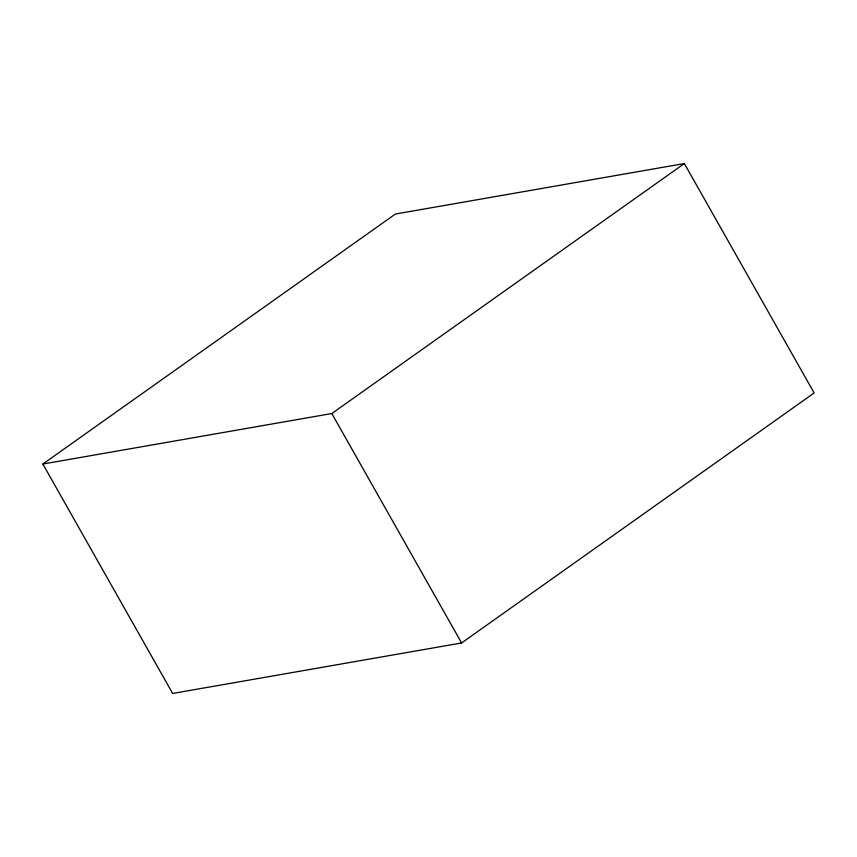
<?xml version="1.0" encoding="UTF-8"?>
<svg xmlns="http://www.w3.org/2000/svg" width="857" height="857" viewBox="0 0 857 857"><rect width="100%" height="100%" fill="white"/><g stroke="black" fill="none" stroke-linecap="round" stroke-linejoin="round"><path stroke-width="1.29" d="M42.85 464.033L395.388 214.036L684.347 163.548L814.15 392.967L461.612 642.964L172.653 693.452L42.85 464.033L331.809 413.535L684.347 163.548M331.809 413.535L461.612 642.964"/></g></svg>
